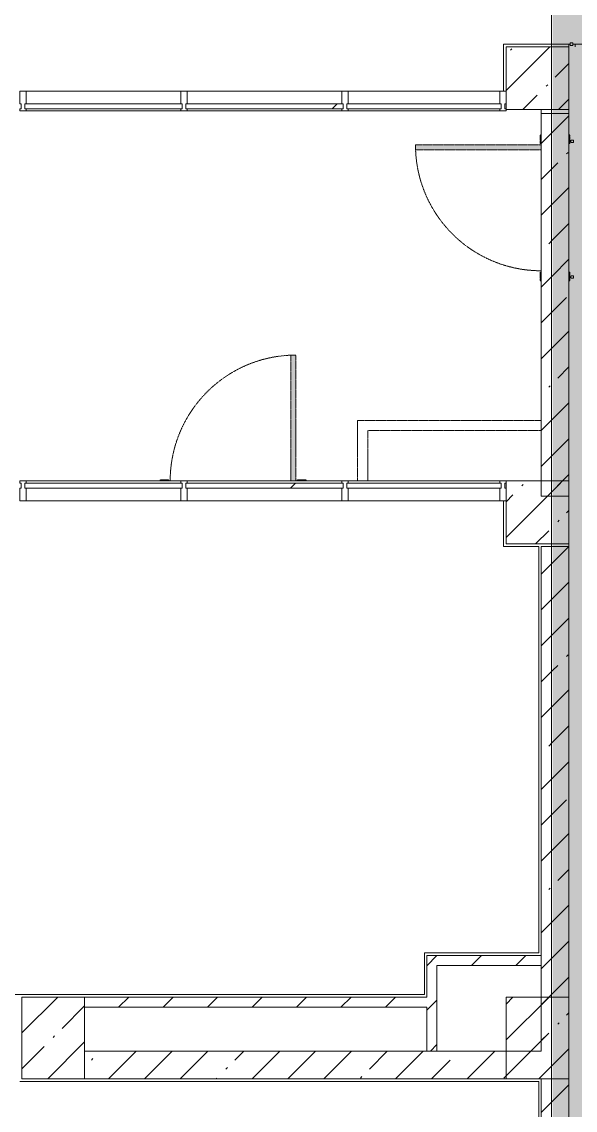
# Model space of a CAD drawing. Header units: millimetres. Extents: x 81773 to 282675, y -8553 to 29000.
# Drawn here: x 228153 to 232553, y 10650 to 19298 of the extents above; entities that cross this region are included whole.
import ezdxf

# ---------------------------------------------------------------- set-up
doc = ezdxf.new("R2010")
doc.units = ezdxf.units.MM
doc.linetypes.add('200_ШТРИХ__ш1_п0_6_', pattern=[1.6, 1, -0.6])
doc.layers.add('A-DETL-GENF-5', color=7, linetype='Continuous', lineweight=9, true_color=0xc0c0c0, transparency=0.4)
for name, color, linetype, lineweight in [('A-DETL-MBND-1', 7, '200_ШТРИХ__ш1_п0_6_', 9), ('A-GLAZ-CURT-2', 7, 'Continuous', 5), ('A-GLAZ-CWMG-2', 7, 'Continuous', 5), ('A-WALL', 7, 'Continuous', 9), ('I-WALL-4', 7, 'Continuous', 5), ('S-COLS-2', 7, 'Continuous', 5), ('Оси', 7, 'Continuous', 9)]:
    doc.layers.add(name, color=color, linetype=linetype, lineweight=lineweight)
for name, color, linetype, lineweight, true_color in [('A-FLOR-2', 7, 'Continuous', 5, 0xb7b7b7), ('A-FLOR-3', 7, 'Continuous', 5, 0xaaaaaa), ('A-WALL-3', 7, 'Continuous', 5, 0x737373), ('I-WALL-5', 7, 'Continuous', 5, 0x737373), ('S-COLS-3', 7, 'Continuous', 5, 0x737373)]:
    doc.layers.add(name, color=color, linetype=linetype, lineweight=lineweight, true_color=true_color)
pattern_1 = [(45, (147802.7, 0), (-285.1231, 285.1231), []), (45, (148087.8, 0), (-285.1231, 285.1231), [504.031, -100.806, 16.764, -84.042])]
pattern_2 = [(45, (-84450, -18850), (-285.1231, 285.1231), []), (45, (-84164.88, -18850), (-285.1231, 285.1231), [504.031, -100.806, 16.764, -84.042])]
pattern_3 = [(45, (147802.7, 0), (-176.7767, 176.7767), [])]

# ---------------------------------------------------------------- blocks, each defined once
blk = doc.blocks.new('110_Дверь_СКБ_1Ст_Внутренняя1 - Д-4 _л_ 1100x2100h_су мгн-32399982-3_3_3_птичка')
at = {"layer": 'A-DETL-MBND-1'}
for points in [[(472.5, 110), (512.5, 110), (512.5, 1110), (472.5, 1110), (472.5, 1022.3)], [(-567.5, 110), (-497.5, 110), (-497.5, 118), (-567.5, 118)], [(522.5, 110), (592.5, 110), (592.5, 118), (522.5, 118)], [(-567.5, -118), (-497.5, -118), (-497.5, -110), (-567.5, -110)], [(522.5, -118), (592.5, -118), (592.5, -110), (522.5, -110)]]:
    blk.add_hatch(color=256, dxfattribs=at).paths.add_polyline_path(points)
for p, q in [((512.5, 1110), (472.5, 1110)), ((472.5, 1110), (472.5, 110)), ((512.5, 110), (512.5, 1110)), ((-497.5, 118), (-567.5, 118)), ((-567.5, 118), (-567.5, 110)), ((-497.5, 110), (-497.5, 118)), ((592.5, 118), (522.5, 118)), ((522.5, 118), (522.5, 110)), ((592.5, 110), (592.5, 118)), ((-567.5, -110), (-567.5, -118)), ((-567.5, -118), (-497.5, -118)), ((-497.5, -118), (-497.5, -110)), ((522.5, -110), (522.5, -118)), ((522.5, -118), (592.5, -118)), ((592.5, -118), (592.5, -110))]:
    blk.add_line(p, q, dxfattribs=at)
blk.add_arc((512.5, 110), 1000, 90, 180, dxfattribs=at)
blk = doc.blocks.new('110_Дверь_СКБ_1Ст_Внутренняя1 - Д-4 _л_ 1100x2100h_су мгн-32399984-3_3_3_птичка')
at = {"layer": 'A-DETL-MBND-1'}
for points in [[(472.5, 40), (512.5, 40), (512.5, 1040), (472.5, 1040), (472.5, 108)], [(-547.5, 40), (-497.5, 40), (-497.5, 48), (-567.5, 48), (-567.5, 40), (-557.5, 40)], [(562.5, 40), (592.5, 40), (592.5, 48), (522.5, 48), (522.5, 40), (552.5, 40)]]:
    blk.add_hatch(color=256, dxfattribs=at).paths.add_polyline_path(points)
for p, q in [((512.5, 1040), (472.5, 1040)), ((472.5, 1040), (472.5, 40)), ((512.5, 40), (512.5, 1040)), ((-497.5, 48), (-567.5, 48)), ((-567.5, 48), (-567.5, 40)), ((-497.5, 40), (-497.5, 48)), ((592.5, 48), (522.5, 48)), ((522.5, 48), (522.5, 40)), ((592.5, 40), (592.5, 48))]:
    blk.add_line(p, q, dxfattribs=at)
blk.add_arc((512.5, 40), 1000, 90, 180, dxfattribs=at)
blk = doc.blocks.new('BSC_Колонна _Прямоугольная - 500х500-V209-3_3_3_птичка')
at = {"layer": 'S-COLS-2'}
h = blk.add_hatch(dxfattribs=at)
h.set_pattern_fill('FP_121', color=256, style=0, pattern_type=2)
h.set_pattern_definition(pattern_2)
h.paths.add_polyline_path([(-250, -250), (120, -250), (120, 250), (-250, 250), (-250, -185.8)])
h = blk.add_hatch(dxfattribs=at)
h.set_pattern_fill('FP_121', color=256, style=0, pattern_type=2)
h.set_pattern_definition(pattern_2)
h.paths.add_polyline_path([(120, -250), (250, -250), (250, 250), (120, 250), (120, -185.8)])
for p, q in [((120, 250), (-250, 250)), ((-250, 250), (-250, -250)), ((-250, -250), (120, -250))]:
    blk.add_line(p, q, dxfattribs=at)
at = {"layer": 'S-COLS-3'}
for p, q in [((250, 250), (120, 250)), ((250, -250), (250, 250)), ((120, -250), (250, -250))]:
    blk.add_line(p, q, dxfattribs=at)
blk = doc.blocks.new('Прямоугольный импост - Импост структурный с накладкой - 160мм-V211-3_3_3_птичка')
at = {"layer": 'A-GLAZ-CWMG-2'}
for p, q in [((-50, 40), (-50, 140)), ((-50, 140), (0, 140)), ((0, 140), (0, 40)), ((-40, 40), (-50, 40)), ((-50, -17), (-50, 0)), ((-50, 0), (-40, 0)), ((-40, 0), (-40, 40)), ((-10, 40), (-10, 0)), ((0, 40), (-10, 40)), ((-10, 0), (0, 0)), ((0, 0), (0, -17)), ((0, -17), (-50, -17))]:
    blk.add_line(p, q, dxfattribs=at)
blk = doc.blocks.new('Системная панель - Стекло - 40мм-30335157-3_3_3_птичка')
at = {"layer": 'A-GLAZ-CURT-2'}
h = blk.add_hatch(dxfattribs=at)
h.set_pattern_fill('FP_126', color=256, style=0, pattern_type=2)
h.set_pattern_definition([(45, (-82780, -15133), (-1414.214, 1414.214), [1000, -3000]), (45, (-83780, -15633), (-1414.214, 1414.214), [3000, -1000]), (45, (-81780, -16133), (-1414.214, 1414.214), [1000, -3000])])
h.paths.add_polyline_path([(625, -40), (625, 0), (-625, 0), (-625, -40), (228, -40)])
for p, q in [((625, 0), (-625, 0)), ((-625, 0), (-625, -40)), ((-625, -40), (625, -40)), ((625, -40), (625, 0))]:
    blk.add_line(p, q, dxfattribs=at)
blk = doc.blocks.new('Прямоугольный импост - Импост структурный с накладкой - 160мм-23562108-3_3_3_птичка')
at = {"layer": 'A-GLAZ-CWMG-2'}
for p, q in [((82895, 15650), (81665, 15650)), ((82895, 15493), (81665, 15493))]:
    blk.add_line(p, q, dxfattribs=at)
blk = doc.blocks.new('Прямоугольный импост - Импост структурный с накладкой - 160мм-30335135-3_3_3_птичка')
at = {"layer": 'A-GLAZ-CWMG-2'}
for p, q in [((-25, 40), (-25, 140)), ((-25, 140), (25, 140)), ((25, 140), (25, 40)), ((-15, 40), (-25, 40)), ((-25, -17), (-25, 0)), ((-25, 0), (-15, 0)), ((-15, 0), (-15, 40)), ((15, 40), (15, 0)), ((25, 40), (15, 40)), ((15, 0), (25, 0)), ((25, 0), (25, -17)), ((25, -17), (-25, -17))]:
    blk.add_line(p, q, dxfattribs=at)
blk = doc.blocks.new('Прямоугольный импост - Импост структурный с накладкой - 160мм-23618922-3_3_3_птичка')
at = {"layer": 'A-GLAZ-CWMG-2'}
for p, q in [((-50, 0), (-50, 17)), ((-50, 17), (0, 17)), ((-40, 0), (-50, 0)), ((-40, -40), (-40, 0)), ((0, 0), (-10, 0)), ((-10, 0), (-10, -40)), ((0, 17), (0, 7)), ((-50, -140), (-50, -40)), ((-50, -40), (-40, -40)), ((-10, -40), (0, -40)), ((0, -140), (-50, -140))]:
    blk.add_line(p, q, dxfattribs=at)
blk = doc.blocks.new('Системная панель - Стекло - 40мм-V212-3_3_3_птичка')
at = {"layer": 'A-GLAZ-CURT-2'}
for p, q in [((612.5, 40), (-612.5, 40)), ((-612.5, 40), (-612.5, 0)), ((612.5, 0), (612.5, 40)), ((-612.5, 0), (612.5, 0))]:
    blk.add_line(p, q, dxfattribs=at)
blk = doc.blocks.new('Прямоугольный импост - Импост структурный с накладкой - 160мм-23562040-3_3_3_птичка')
at = {"layer": 'A-GLAZ-CWMG-2'}
for p, q in [((80335, 18747), (79130, 18747)), ((80335, 18590), (79130, 18590))]:
    blk.add_line(p, q, dxfattribs=at)
blk = doc.blocks.new('Прямоугольный импост - Импост структурный с накладкой - 160мм-23618920-3_3_3_птичка')
at = {"layer": 'A-GLAZ-CWMG-2'}
for p, q in [((-25, 0), (-25, 17)), ((-25, 17), (25, 17)), ((-15, 0), (-25, 0)), ((-15, -40), (-15, 0)), ((25, 0), (15, 0)), ((15, 0), (15, -40)), ((25, 17), (25, 0)), ((-25, -140), (-25, -40)), ((-25, -40), (-15, -40)), ((15, -40), (25, -40)), ((25, -40), (25, -140)), ((25, -140), (-25, -140))]:
    blk.add_line(p, q, dxfattribs=at)
blk = doc.blocks.new('BSC_Колонна _Прямоугольная - 650х500-V224-3_3_3_птичка')
at = {"layer": 'S-COLS-2'}
h = blk.add_hatch(dxfattribs=at)
h.set_pattern_fill('FP_139', color=256, style=0, pattern_type=2)
h.set_pattern_definition([(135, (11225, -80600), (-285.1231, -285.1231), []), (135, (11225, -80314.88), (-285.1231, -285.1231), [504.031, -100.806, 16.764, -84.042])])
h.paths.add_polyline_path([(325, 250), (-325, 250), (-325, -250), (325, -250), (325, -211.3)])
for p, q in [((325, 250), (-325, 250)), ((-325, 250), (-325, -250)), ((325, -250), (325, 250)), ((-325, -250), (325, -250))]:
    blk.add_line(p, q, dxfattribs=at)
blk = doc.blocks.new('Системная панель - Стекло - 40мм-V232-3_3_3_птичка')
at = {"layer": 'A-GLAZ-CURT-2'}
for p, q in [((625, 0), (-625, 0)), ((-625, 0), (-625, -40)), ((-625, -40), (625, -40)), ((625, -40), (625, 0))]:
    blk.add_line(p, q, dxfattribs=at)
blk = doc.blocks.new('Системная панель - Стекло - 40мм-23618924-3_3_3_птичка')
at = {"layer": 'A-GLAZ-CURT-2'}
h = blk.add_hatch(dxfattribs=at)
h.set_pattern_fill('FP_147', color=256, style=0, pattern_type=2)
h.set_pattern_definition([(45, (-82780, -18107), (-1414.214, 1414.214), [1000, -3000]), (45, (-83780, -18607), (-1414.214, 1414.214), [3000, -1000]), (45, (-81780, -19107), (-1414.214, 1414.214), [1000, -3000])])
h.paths.add_polyline_path([(625, 0), (625, 40), (-625, 40), (-625, 0), (228, 0)])
for p, q in [((625, 40), (-625, 40)), ((-625, 40), (-625, 0)), ((-625, 0), (625, 0)), ((625, 0), (625, 40))]:
    blk.add_line(p, q, dxfattribs=at)
blk = doc.blocks.new('Прямоугольный импост - Импост структурный с накладкой - 160мм-23562109-3_3_3_птичка')
at = {"layer": 'A-GLAZ-CWMG-2'}
for p, q in [((81615, 15650), (80385, 15650)), ((81615, 15493), (80385, 15493))]:
    blk.add_line(p, q, dxfattribs=at)
blk = doc.blocks.new('Прямоугольный импост - Импост структурный с накладкой - 160мм-30335136-3_3_3_птичка')
at = {"layer": 'A-GLAZ-CWMG-2'}
for p, q in [((-25, 40), (-25, 140)), ((-25, 140), (25, 140)), ((25, 140), (25, 40)), ((-15, 40), (-25, 40)), ((-25, -17), (-25, 0)), ((-25, 0), (-15, 0)), ((-15, 0), (-15, 40)), ((15, 40), (15, 0)), ((25, 40), (15, 40)), ((15, 0), (25, 0)), ((25, 0), (25, -17)), ((25, -17), (-25, -17))]:
    blk.add_line(p, q, dxfattribs=at)
blk = doc.blocks.new('Прямоугольный импост - Импост структурный с накладкой - 160мм-22751478-3_3_3_птичка')
at = {"layer": 'A-GLAZ-CWMG-2'}
for p, q in [((82895, 18747), (81665, 18747)), ((82895, 18590), (81665, 18590))]:
    blk.add_line(p, q, dxfattribs=at)
blk = doc.blocks.new('Системная панель - Стекло - 40мм-V233-3_3_3_птичка')
at = {"layer": 'A-GLAZ-CURT-2'}
for p, q in [((625, 40), (-625, 40)), ((-625, 40), (-625, 0)), ((-625, 0), (625, 0)), ((625, 0), (625, 40))]:
    blk.add_line(p, q, dxfattribs=at)
blk = doc.blocks.new('Системная панель - Стекло - 40мм-V234-3_3_3_птичка')
at = {"layer": 'A-GLAZ-CURT-2'}
for p, q in [((612.5, 0), (-612.5, 0)), ((-612.5, 0), (-612.5, -40)), ((-612.5, -40), (612.5, -40)), ((612.5, -40), (612.5, 0))]:
    blk.add_line(p, q, dxfattribs=at)
blk = doc.blocks.new('Прямоугольный импост - Импост структурный с накладкой - 160мм-23562112-3_3_3_птичка')
at = {"layer": 'A-GLAZ-CWMG-2'}
for p, q in [((84150, 15650), (82945, 15650)), ((84150, 15493), (82945, 15493))]:
    blk.add_line(p, q, dxfattribs=at)

msp = doc.modelspace()

# ---------------------------------------------------------------- hatches: boundary and pattern name
at = {"layer": 'A-DETL-GENF-5'}
msp.add_hatch(color=256, dxfattribs=at).paths.add_polyline_path([(269518.6, -258), (273035.7, -258), (273035.7, 21479), (241135.7, 21479), (241135.7, 27379), (232372.7, 27379), (232372.7, 10208.3), (237012.7, 10208.3), (237012.7, -258), (268458.9, -258)])
at = {"layer": 'I-WALL-4'}
h = msp.add_hatch(dxfattribs=at)
h.set_pattern_fill('FP_80', color=256, style=0, pattern_type=2)
h.set_pattern_definition(pattern_1)
h.paths.add_polyline_path([(232372.7, 15530), (232372.7, 18570), (232282.7, 18570), (232282.7, 15530)])
h = msp.add_hatch(dxfattribs=at)
h.set_pattern_fill('FP_80', color=256, style=0, pattern_type=2)
h.set_pattern_definition(pattern_1)
h.paths.add_polyline_path([(232502.7, 15530), (232502.7, 18570), (232372.7, 18570), (232372.7, 15530), (232430.1, 15530)])
h = msp.add_hatch(dxfattribs=at)
h.set_pattern_fill('FP_80', color=256, style=0, pattern_type=2)
h.set_pattern_definition(pattern_1)
h.paths.add_polyline_path([(232282.7, 4050), (232502.7, 4050), (232502.7, 10208.3), (232372.7, 10208.3), (232372.7, 15130), (232282.7, 15130), (232282.7, 4462.7)])
h = msp.add_hatch(dxfattribs=at)
h.set_pattern_fill('FP_80', color=256, style=0, pattern_type=2)
h.set_pattern_definition(pattern_1)
h.paths.add_polyline_path([(232430.1, 10208.3), (232502.7, 10208.3), (232502.7, 15130), (232372.7, 15130), (232372.7, 10208.3)])
h = msp.add_hatch(dxfattribs=at)
h.set_pattern_fill('FP_85', color=256, style=0, pattern_type=2)
h.set_pattern_definition(pattern_3)
h.paths.add_polyline_path([(231452.7, 11120), (231452.7, 11880), (231372.7, 11880), (231372.7, 11120)])
h = msp.add_hatch(dxfattribs=at)
h.set_pattern_fill('FP_85', color=256, style=0, pattern_type=2)
h.set_pattern_definition(pattern_3)
h.paths.add_polyline_path([(232282.7, 11800), (232282.7, 11880), (231452.7, 11880), (231452.7, 11800)])
h = msp.add_hatch(dxfattribs=at)
h.set_pattern_fill('FP_85', color=256, style=0, pattern_type=2)
h.set_pattern_definition(pattern_3)
h.paths.add_polyline_path([(231372.7, 11470), (231372.7, 11550), (228652.7, 11550), (228652.7, 11470)])
h = msp.add_hatch(dxfattribs=at)
h.set_pattern_fill('FP_80', color=256, style=0, pattern_type=2)
h.set_pattern_definition(pattern_1)
h.paths.add_polyline_path([(232282.7, 10900), (232282.7, 11120), (228652.7, 11120), (228652.7, 10900)])
at = {"layer": 'S-COLS-2'}
h = msp.add_hatch(dxfattribs=at)
h.set_pattern_fill('FP_80', color=256, style=0, pattern_type=2)
h.set_pattern_definition(pattern_1)
h.paths.add_polyline_path([(232372.7, 15150), (232372.7, 15650), (232002.7, 15650), (232002.7, 15150)])
h = msp.add_hatch(dxfattribs=at)
h.set_pattern_fill('FP_80', color=256, style=0, pattern_type=2)
h.set_pattern_definition(pattern_1)
h.paths.add_polyline_path([(232372.7, 15150), (232502.7, 15150), (232502.7, 15650), (232372.7, 15650)])
h = msp.add_hatch(dxfattribs=at)
h.set_pattern_fill('FP_80', color=256, style=0, pattern_type=2)
h.set_pattern_definition(pattern_1)
h.paths.add_polyline_path([(232002.7, 10900), (232372.7, 10900), (232372.7, 11550), (232002.7, 11550)])
h = msp.add_hatch(dxfattribs=at)
h.set_pattern_fill('FP_80', color=256, style=0, pattern_type=2)
h.set_pattern_definition(pattern_1)
h.paths.add_polyline_path([(232372.7, 10900), (232502.7, 10900), (232502.7, 11550), (232372.7, 11550)])

# ---------------------------------------------------------------- linework, layer by layer
at = {"layer": 'A-DETL-MBND-1'}
for p, q in [((232537.7, 18358.5), (232517.7, 18358.5)), ((232517.7, 18358.5), (232517.7, 18338.5)), ((232517.7, 18338.5), (232537.7, 18338.5)), ((232537.7, 18338.5), (232537.7, 18358.5)), ((232537.7, 17280), (232517.7, 17280)), ((232517.7, 17280), (232517.7, 17260)), ((232517.7, 17260), (232537.7, 17260)), ((232537.7, 17260), (232537.7, 17280)), ((230822.7, 15650), (230822.7, 16130)), ((230822.7, 16130), (232282.7, 16130)), ((230902.7, 16050), (230902.7, 15650)), ((232282.7, 16050), (230902.7, 16050))]:
    msp.add_line(p, q, dxfattribs=at)
at = {"layer": 'A-FLOR-2'}
for p, q in [((232502.7, 19100), (232502.7, 19120)), ((232533.2, 19120), (232792.7, 19120)), ((232552.7, 19120), (232552.7, 19100)), ((232502.7, 18570), (232502.7, 18600)), ((232502.7, 15130), (232502.7, 15150))]:
    msp.add_line(p, q, dxfattribs=at)
at = {"layer": 'A-FLOR-3'}
for p, q in [((231982.7, 18747), (231982.7, 19120)), ((231982.7, 19120), (232513.2, 19120)), ((232282.7, 18600), (232282.7, 18570)), ((231982.7, 15130), (231982.7, 15493)), ((232262.7, 15130), (231982.7, 15130)), ((232262.7, 11900), (232262.7, 15130)), ((231353.2, 11570), (231353.2, 11900)), ((231353.2, 11900), (232262.7, 11900)), ((227721.7, 11570), (231353.2, 11570)), ((232262.7, 10879), (228138.7, 10879)), ((232262.7, 4070), (232262.7, 10879))]:
    msp.add_line(p, q, dxfattribs=at)
at = {"layer": 'A-WALL'}
for p, q in [((232282.7, 11800), (232282.7, 11880)), ((231372.7, 11120), (231452.7, 11120))]:
    msp.add_line(p, q, dxfattribs=at)
at = {"layer": 'A-WALL-3'}
for p, q in [((232533.2, 19131), (232513.2, 19131)), ((232513.2, 19131), (232513.2, 19111)), ((232533.2, 19111), (232533.2, 19131)), ((232513.2, 19111), (232533.2, 19111))]:
    msp.add_line(p, q, dxfattribs=at)
at = {"layer": 'I-WALL-4'}
for p, q in [((232282.7, 18570), (232282.7, 15530)), ((232282.7, 15130), (232282.7, 11880)), ((231372.7, 11880), (231372.7, 11550)), ((232282.7, 11880), (231372.7, 11880)), ((231452.7, 11120), (231452.7, 11800)), ((231452.7, 11800), (232282.7, 11800)), ((232282.7, 11800), (232282.7, 11120)), ((231372.7, 11550), (228652.7, 11550)), ((228652.7, 11470), (231372.7, 11470)), ((231372.7, 11470), (231372.7, 11120)), ((231372.7, 11120), (228652.7, 11120)), ((232282.7, 11120), (231452.7, 11120)), ((228652.7, 10900), (232282.7, 10900)), ((232282.7, 10900), (232282.7, 4050))]:
    msp.add_line(p, q, dxfattribs=at)
at = {"layer": 'I-WALL-5'}
for p, q in [((232502.7, 18570), (232282.7, 18570)), ((232502.7, 15530), (232502.7, 18570)), ((232282.7, 15530), (232502.7, 15530)), ((232502.7, 15130), (232282.7, 15130)), ((232502.7, 10380), (232502.7, 15130))]:
    msp.add_line(p, q, dxfattribs=at)
at = {"layer": 'S-COLS-2'}
for p, q in [((232372.7, 15650), (232002.7, 15650)), ((232002.7, 15650), (232002.7, 15150)), ((232002.7, 15150), (232372.7, 15150)), ((232372.7, 11550), (232002.7, 11550)), ((232002.7, 11550), (232002.7, 10900)), ((232002.7, 10900), (232372.7, 10900))]:
    msp.add_line(p, q, dxfattribs=at)
at = {"layer": 'S-COLS-3'}
for p, q in [((232502.7, 15650), (232372.7, 15650)), ((232502.7, 15150), (232502.7, 15650)), ((232372.7, 15150), (232502.7, 15150)), ((232502.7, 11550), (232372.7, 11550)), ((232502.7, 10900), (232502.7, 11550)), ((232372.7, 10900), (232502.7, 10900))]:
    msp.add_line(p, q, dxfattribs=at)
at = {"layer": 'Оси'}
msp.add_line((232362.7, 10029.8), (232362.7, 21915.1), dxfattribs=at)

# ---------------------------------------------------------------- block references
at = {"layer": 'A-DETL-MBND-1', "rotation": 89.9999999999999}
msp.add_blockref('110_Дверь_СКБ_1Ст_Внутренняя1 - Д-4 _л_ 1100x2100h_су мгн-32399982-3_3_3_птичка', (232392.7, 17807.5), dxfattribs=at)
at = {"layer": 'A-DETL-MBND-1'}
msp.add_blockref('110_Дверь_СКБ_1Ст_Внутренняя1 - Д-4 _л_ 1100x2100h_су мгн-32399984-3_3_3_птичка', (229820.2, 15610), dxfattribs=at)
at = {"layer": 'A-GLAZ-CURT-2'}
for name, p in [('Системная панель - Стекло - 40мм-V233-3_3_3_птичка', (228802.7, 18607)), ('Системная панель - Стекло - 40мм-23618924-3_3_3_птичка', (230082.7, 18607)), ('Системная панель - Стекло - 40мм-V212-3_3_3_птичка', (231350.2, 18607)), ('Системная панель - Стекло - 40мм-V232-3_3_3_птичка', (228802.7, 15633)), ('Системная панель - Стекло - 40мм-30335157-3_3_3_птичка', (230082.7, 15633)), ('Системная панель - Стекло - 40мм-V234-3_3_3_птичка', (231350.2, 15633))]:
    msp.add_blockref(name, p, dxfattribs=at)
at = {"layer": 'A-GLAZ-CWMG-2', "extrusion": (0, 0, -1), "rotation": 180}
for name, p in [('Прямоугольный импост - Импост структурный с накладкой - 160мм-23618920-3_3_3_птичка', (-228162.7, 18607)), ('Прямоугольный импост - Импост структурный с накладкой - 160мм-23618920-3_3_3_птичка', (-229442.7, 18607)), ('Прямоугольный импост - Импост структурный с накладкой - 160мм-23618920-3_3_3_птичка', (-230722.7, 18607)), ('Прямоугольный импост - Импост структурный с накладкой - 160мм-23618922-3_3_3_птичка', (-232002.7, 18607)), ('Прямоугольный импост - Импост структурный с накладкой - 160мм-30335136-3_3_3_птичка', (-228162.7, 15633)), ('Прямоугольный импост - Импост структурный с накладкой - 160мм-30335135-3_3_3_птичка', (-229442.7, 15633)), ('Прямоугольный импост - Импост структурный с накладкой - 160мм-30335136-3_3_3_птичка', (-230722.7, 15633)), ('Прямоугольный импост - Импост структурный с накладкой - 160мм-V211-3_3_3_птичка', (-232002.7, 15633))]:
    msp.add_blockref(name, p, dxfattribs=at)
at = {"layer": 'A-GLAZ-CWMG-2'}
for name, p in [('Прямоугольный импост - Импост структурный с накладкой - 160мм-22751478-3_3_3_птичка', (146522.7, 0)), ('Прямоугольный импост - Импост структурный с накладкой - 160мм-22751478-3_3_3_птичка', (147802.7, 0)), ('Прямоугольный импост - Импост структурный с накладкой - 160мм-23562040-3_3_3_птичка', (151617.7, 0)), ('Прямоугольный импост - Импост структурный с накладкой - 160мм-23562109-3_3_3_птичка', (147802.7, 0)), ('Прямоугольный импост - Импост структурный с накладкой - 160мм-23562108-3_3_3_птичка', (147802.7, 0)), ('Прямоугольный импост - Импост структурный с накладкой - 160мм-23562112-3_3_3_птичка', (147802.7, 0))]:
    msp.add_blockref(name, p, dxfattribs=at)
at = {"layer": 'S-COLS-2', "rotation": 270.0000000000007}
msp.add_blockref('BSC_Колонна _Прямоугольная - 650х500-V224-3_3_3_птичка', (228402.7, 11225), dxfattribs=at)
at = {"layer": 'S-COLS-3'}
msp.add_blockref('BSC_Колонна _Прямоугольная - 500х500-V209-3_3_3_птичка', (232252.7, 18850), dxfattribs=at)

doc.saveas('drawing.dxf')
